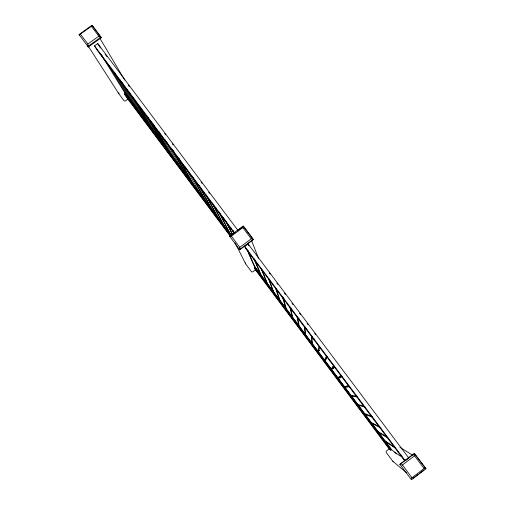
<?xml version="1.0" encoding="UTF-8"?>
<svg xmlns="http://www.w3.org/2000/svg" width="505" height="505" viewBox="0 0 505 505"><rect width="100%" height="100%" fill="white"/><g stroke="black" fill="none" stroke-linecap="round" stroke-linejoin="round"><path stroke-width="0.76" d="M311.699 335.869L311.541 342.718L312.526 341.986M312.071 343.432L312.305 336.677M239.705 249.811L229.548 236.125L243.24 226.063L253.321 239.446L239.705 249.811L239.755 247.305L231.372 236.094L229.693 236.397M318.036 351.417L318.964 346.525M318.573 352.13L319.684 346.727M414.315 453.414L425.967 468.754L411.48 479.75L399.897 464.335L414.315 453.414L425.967 468.754L424.099 468.514L411.947 477.73L411.291 479.586M231.372 236.094L242.855 227.654L243.24 226.063L253.415 239.711M326.464 355.911L324.57 360.153L326.053 359.042L326.969 357.123M325.106 360.873L327.07 356.726M79.411 35.148L79.032 34.561L80.434 34.106L91.342 26.304L92.043 25.25L101.316 37.692L88.287 47.028L79.032 34.561L92.043 25.25L101.316 37.692M331.135 368.934L333.906 365.86M332.625 367.823L334.108 366.207M331.671 369.66L334.518 366.674M333.161 368.543L334.689 366.977M405.812 460.301L408.798 458.041L248.081 243.89L244.679 246.396L245.569 248.372L403.849 459.765L404.29 459.43M399.897 464.335L414.51 453.528L414.529 455.794L424.099 468.514M400.067 464.467L402.416 464.972L414.529 455.794M413.096 478.216L417.919 474.555M419.125 473.639L423.947 469.978M389.645 448.579L386.596 450.883A1.294 1.244 57.9 0 0 386.375 452.669L392.568 460.977A1.3 1.244 58 0 0 393.578 461.507M247.519 250.259L254.956 267.025A2.891 0.473 -36.8 0 0 254.716 267.568L254.356 267.833L255.006 269.272L389.538 449.381L390.51 450.088L390.889 449.803A3.043 0.354 -36.8 0 0 391.457 449.652L254.918 266.93M338.767 378.112L341.733 376.389M345.401 386.981L346.398 386.237L348.519 385.896M352.566 395.522L351.562 396.273L357.332 396.88M318.535 351.044L319.52 350.306M239.755 247.305L251.269 238.833L253.321 239.446L239.585 249.558M245.569 248.372L245.992 248.062M255.505 269.853L252.967 271.722A1.18 1.168 -25.9 0 1 251.32 271.488L245.752 264.02A1.18 1.161 -26.5 0 1 245.626 262.859M231.555 235.027L235.28 232.287M237.148 230.918L243.359 226.354M230.072 235.892L126.755 97.579L124.71 94.302L125.057 94.05A2.746 1.174 -36.8 0 1 125.019 93.172L101.518 55.291M127.942 99.075L125.511 100.83A1.124 1.054 -29.3 0 1 123.965 100.64L118.934 93.886L87.788 45.399M87.921 46.46L87.857 44.042L98.791 36.202L100.968 37.111L87.921 46.46L88.287 47.028M234.099 233.051L97.263 50.298L94.504 45.879L97.743 43.556L237.905 230.324M97.263 50.298L97.661 50.014A2.986 1.464 -37 0 0 97.73 50.153M337.725 377.759L341.399 375.859M338.268 378.485L342.011 376.68M344.353 386.628L348.93 385.915M344.902 387.354L349.548 386.742M351.019 395.541L355.993 395.983M357.71 404.499L363.688 406.083M358.26 405.231L365.065 407.125M364.44 413.5L372.286 416.625M364.995 414.239L372.198 417.18M371.2 422.546L379.482 426.712M371.756 423.291L380.808 427.912M377.999 431.636L386.748 436.774M378.554 432.381L388.137 438.069M399.884 447.285L413.096 455.459M384.829 440.777L395.466 447.752M385.384 441.528L395.478 448.194M400.377 456.154L391.691 449.955L254.956 267.019M394.752 452.505L396.627 453.85M403.849 459.765L405.218 460.756L244.679 246.396M392.808 461.223L406.525 472.749M91.342 26.304L98.791 36.202M242.855 227.654L251.269 238.833M105.185 54.3L107.073 56.819M128.327 85.156L129.274 86.412M164.699 133.629L165.646 134.892M172.255 143.704L173.202 144.967M201.072 182.109L202.019 183.372M208.628 192.184L209.575 193.447M269.266 273.003L270.213 274.265M276.835 283.09L277.782 284.353M284.403 293.178L285.35 294.44M291.972 303.265L292.919 304.528M299.541 313.352L300.481 314.615M307.103 323.44L308.05 324.702M314.672 333.527L315.619 334.79M100.495 53.795L102.382 56.314M114.654 72.695L115.594 73.957M122.204 82.776L123.144 84.038M129.753 92.857L130.694 94.119M150.989 121.213L151.929 122.475M158.538 131.294L159.485 132.556M165.148 140.119L167.035 142.637M172.697 150.2L174.585 152.718M215.641 207.536L216.582 208.799M223.191 217.617L224.132 218.88M230.741 227.704L231.681 228.961M247.406 249.956L248.353 251.219M254.021 258.787L255.442 260.681M283.318 297.906L284.264 299.168M290.88 308L291.827 309.262M298.442 318.099L299.389 319.362M306.005 328.193L306.945 329.456M313.561 338.287L314.508 339.549M400.983 455.018L401.93 456.28M94.504 45.879L234.509 232.818M332.334 366.788L333.281 368.05M339.41 376.244L340.351 377.506M332.246 367.28L333.186 368.543M339.108 376.49L340.054 377.753M124.886 92.964L231.322 235.368M125.006 93.16L231.088 235.09M80.434 34.106L87.857 44.042M402.416 464.972L411.947 477.73M125.057 94.05L230.659 235.368M254.716 267.568L390.889 449.803M124.71 94.302L230.299 235.633M254.356 267.833L390.51 450.088M108.537 65.025L130.625 100.672M114.111 72.266L136.262 108.221M97.743 43.556L100.457 48.007M119.71 79.525L141.93 115.803M126.925 89.436L147.624 123.416M133.004 97.459L152.87 130.441M134.343 99.498L153.343 131.066M139.872 106.776L159.088 138.755M99.618 37.843L124.767 80.099M146.425 115.563L164.384 145.844M146.551 115.601L164.857 146.475M152.744 123.757L170.658 154.233M152.611 123.719L170.179 153.596M158.778 131.83L176.485 162.029M164.649 139.393L182.337 169.857M171.725 149.032L187.734 177.078M172.653 150.439L188.214 177.722M178.783 158.639L193.636 184.982M178.568 158.021L194.122 185.632M185.322 167.073L200.056 193.566M191.938 176.125L205.529 200.889M192.866 177.545L206.021 201.545M199.084 185.872L211.519 208.906M198.938 185.329L212.012 209.562M206.488 195.82L218.034 217.617M205.567 194.4L217.535 216.954M212.662 203.711L224.081 225.71M212.1 202.959L223.582 225.041M218.671 211.563L229.655 233.171M219.239 212.321L230.154 233.84M235.021 242.817L245.67 263.888M226.208 221.663L232.445 234.288M225.293 220.205L232.268 234.295M232.874 230.356L234.232 233.196M232.609 230.236L233.935 232.994M248.283 252.702L254.242 266.066M254.053 259.046L260.668 274.663M254.924 260.523L261.18 275.345M248.081 243.89L248.927 245.897M261.186 268.654L266.924 283.027M262.051 270.143L267.435 283.715M251.484 240.304L258.459 258.27M268.357 278.318L273.205 291.429M268.673 278.375L273.716 292.124M275.301 287.307L279.517 299.875M276.134 288.828L280.035 300.57M282.327 296.328L285.855 308.359M283.141 297.868L286.379 309.06M289.794 306.813L292.231 316.887M290.413 307.703L292.755 317.588M297.085 316.692L298.638 325.46M297.559 316.761L299.162 326.161M304.389 326.628L305.07 334.07M304.925 326.691L305.601 334.777M404.259 459.424A3.365 0.454 -36.8 0 1 404.221 459.304M118.934 93.886A1.124 1.048 -29.3 0 1 118.915 92.699"/></g></svg>
